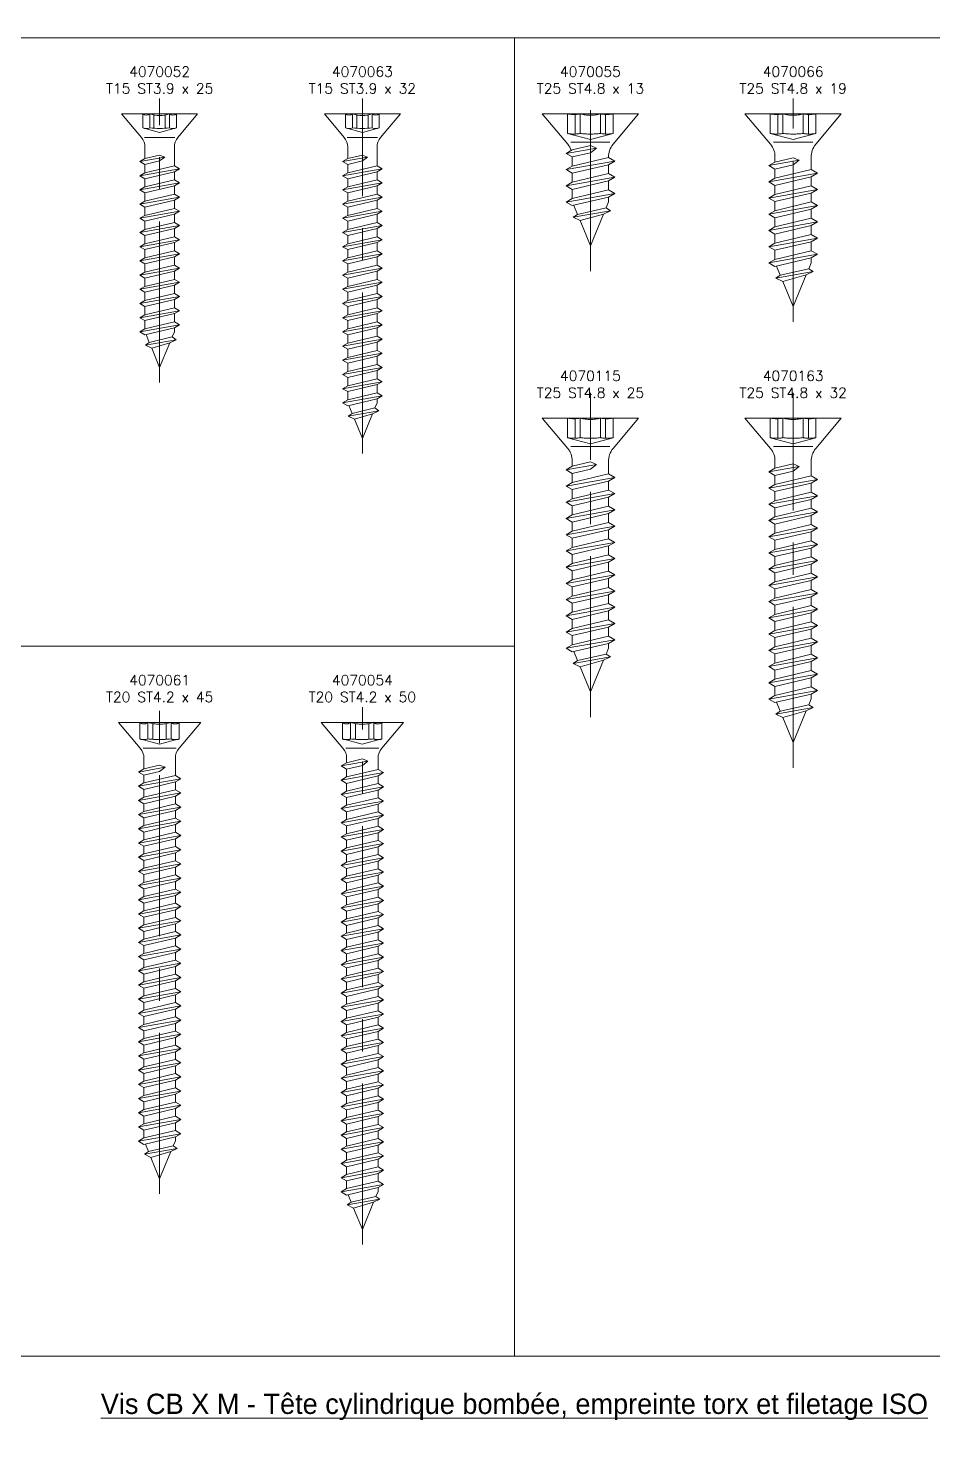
# Model space of a CAD drawing. Header units: millimetres. Extents: x 1459 to 16731, y 971 to 8404.
# Drawn here: x 5581.5 to 5670.8, y 2128.3 to 2267.4 of the extents above; entities that cross this region are included whole.
import ezdxf

# ---------------------------------------------------------------- set-up
doc = ezdxf.new("R2010")
doc.units = ezdxf.units.MM
doc.header["$LTSCALE"] = 0.5
doc.linetypes.add('CENTER', pattern=[50.8, 31.75, -6.35, 6.35, -6.35])
doc.linetypes.add('HIDDEN', pattern=[9.525, 6.35, -3.175])
doc.layers.get('0').update_dxf_attribs({"lineweight": 20})
doc.layers.add('Quincaillerie', color=150, linetype='Continuous', lineweight=20)
doc.styles.add('SBS_BLOCKNAME', font='simplex.shx', dxfattribs={"height": 1})
doc.styles.add('SBS_IPTXT', font='ERASLGHT.TTF', dxfattribs={"height": 4})

# ---------------------------------------------------------------- blocks, each defined once
blk = doc.blocks.new('4070052')
at = {"color": 1, "linetype": 'CENTER'}
blk.add_line((0, -26.5), (0, 1.5), dxfattribs=at)
for p, q in [((-0.97, -1.38), (-0.97, 0)), ((0.97, -1.38), (0.97, 0)), ((-0.56, -1.38), (-0.56, -0.11)), ((0.56, -1.38), (0.56, -0.11))]:
    blk.add_line(p, q)
blk.add_lwpolyline([(1.45, -3.29, -0.176327), (1.8, -2.32), (3.75, 0), (-3.75, 0), (-1.8, -2.32, -0.176327), (-1.45, -3.29)], format="xyb")
for points in [[(-1.65, 0), (-1.65, -1.38)], [(1.65, 0), (1.65, -1.38)], [(-1.65, -1.38), (0, -1.83)], [(1.65, -1.38), (0, -1.83)], [(-1.5, -2.34), (1.5, -2.34)], [(-1.45, -3.29), (-1.45, -4.41)], [(1.45, -3.29), (1.45, -5.12)], [(-1.95, -4.7), (0.5, -4.27)], [(-1.95, -6.1), (1.95, -5.41)], [(-1.45, -4.99), (-1.45, -5.81)], [(-1.95, -7.5), (1.95, -6.81)], [(-1.45, -6.39), (-1.45, -7.21)], [(1.45, -5.7), (1.45, -6.52)], [(-1.95, -8.9), (1.95, -8.21)], [(-1.45, -7.79), (-1.45, -8.61)], [(1.45, -7.1), (1.45, -7.92)], [(-1.95, -10.3), (1.95, -9.61)], [(-1.45, -9.19), (-1.45, -10.01)], [(1.45, -8.5), (1.45, -9.32)], [(-1.95, -11.7), (1.95, -11.01)], [(-1.45, -10.59), (-1.45, -11.41)], [(1.45, -9.9), (1.45, -10.72)], [(-1.95, -13.1), (1.95, -12.41)], [(-1.45, -11.99), (-1.45, -12.81)], [(1.45, -11.3), (1.45, -12.12)], [(-1.95, -14.5), (1.95, -13.81)], [(-1.45, -13.39), (-1.45, -14.21)], [(1.45, -12.7), (1.45, -13.52)], [(-1.95, -15.9), (1.95, -15.21)], [(-1.45, -14.79), (-1.45, -15.61)], [(1.45, -14.1), (1.45, -14.92)], [(-1.95, -17.3), (1.95, -16.61)], [(-1.45, -16.19), (-1.45, -17.01)], [(1.45, -15.5), (1.45, -16.32)], [(-1.95, -18.7), (1.95, -18.01)], [(-1.45, -17.59), (-1.45, -18.41)], [(1.45, -16.9), (1.45, -17.72)], [(-1.95, -20.1), (1.95, -19.41)], [(-1.45, -18.99), (-1.45, -19.81)], [(1.45, -18.3), (1.45, -19.12)], [(-1.95, -21.5), (1.95, -20.81)], [(-1.45, -20.39), (-1.45, -21.21)], [(1.45, -19.7), (1.45, -20.52)], [(-1.02, -22.54), (-1.34, -21.76)], [(1.24, -22), (1.45, -21.5)], [(1.45, -21.1), (1.45, -21.5)], [(-1.41, -22.8), (1.63, -22.27)], [(0, -25), (-0.78, -23.11)], [(0, -25), (1.01, -22.57)]]:
    blk.add_lwpolyline(points)
for points in [[(-1.95, -4.7), (-1.45, -4.99), (0, -4.64), (0.5, -4.27), (0, -4.07), (-1.45, -4.41)], [(-1.45, -6.39), (1.45, -5.7), (1.95, -5.41), (1.45, -5.12), (-1.45, -5.81), (-1.95, -6.1)], [(-1.45, -7.79), (1.45, -7.1), (1.95, -6.81), (1.45, -6.52), (-1.45, -7.21), (-1.95, -7.5)], [(-1.45, -9.19), (1.45, -8.5), (1.95, -8.21), (1.45, -7.92), (-1.45, -8.61), (-1.95, -8.9)], [(-1.45, -10.59), (1.45, -9.9), (1.95, -9.61), (1.45, -9.32), (-1.45, -10.01), (-1.95, -10.3)], [(-1.45, -11.99), (1.45, -11.3), (1.95, -11.01), (1.45, -10.72), (-1.45, -11.41), (-1.95, -11.7)], [(-1.45, -13.39), (1.45, -12.7), (1.95, -12.41), (1.45, -12.12), (-1.45, -12.81), (-1.95, -13.1)], [(-1.45, -14.79), (1.45, -14.1), (1.95, -13.81), (1.45, -13.52), (-1.45, -14.21), (-1.95, -14.5)], [(-1.45, -16.19), (1.45, -15.5), (1.95, -15.21), (1.45, -14.92), (-1.45, -15.61), (-1.95, -15.9)], [(-1.45, -17.59), (1.45, -16.9), (1.95, -16.61), (1.45, -16.32), (-1.45, -17.01), (-1.95, -17.3)], [(-1.45, -18.99), (1.45, -18.3), (1.95, -18.01), (1.45, -17.72), (-1.45, -18.41), (-1.95, -18.7)], [(-1.45, -20.39), (1.45, -19.7), (1.95, -19.41), (1.45, -19.12), (-1.45, -19.81), (-1.95, -20.1)], [(-1.45, -21.21), (-1.95, -21.5), (-1.45, -21.79), (1.45, -21.1), (1.95, -20.81), (1.45, -20.52)], [(1.24, -22), (1.63, -22.27), (1.01, -22.57), (-0.78, -23.11), (-1.41, -22.8), (-1.02, -22.54)]]:
    blk.add_lwpolyline(points, close=True)
for centre, radius, start, end in [((-1.31, 0.39), 0.519, 229.2336, 310.7664), ((0, 2.77), 2.94, 250.6988, 289.3012), ((1.31, 0.39), 0.519, 229.2336, 310.7664), ((-1.31, -0.23), 1.21, 253.6643, 286.3357), ((0, 8.7), 10.13, 264.4948, 275.5052), ((1.31, -0.23), 1.21, 253.6643, 286.3357)]:
    blk.add_arc(centre, radius, start, end)
blk = doc.blocks.new('4070063')
at = {"color": 1, "linetype": 'CENTER'}
blk.add_line((0, -33.5), (0, 1.5), dxfattribs=at)
for p, q in [((-0.97, -1.38), (-0.97, 0)), ((-0.56, -1.38), (-0.56, -0.11)), ((0.56, -1.38), (0.56, -0.11)), ((0.97, -1.38), (0.97, 0))]:
    blk.add_line(p, q)
blk.add_lwpolyline([(1.45, -3.29, -0.176327), (1.8, -2.32), (3.75, 0), (-3.75, 0), (-1.8, -2.32, -0.176327), (-1.45, -3.29)], format="xyb")
for points in [[(-1.65, 0), (-1.65, -1.38)], [(-1.65, -1.38), (0, -1.83)], [(1.65, -1.38), (0, -1.83)], [(1.65, 0), (1.65, -1.38)], [(-1.5, -2.34), (1.5, -2.34)], [(-1.45, -3.29), (-1.45, -4.41)], [(1.45, -3.29), (1.45, -5.12)], [(-1.95, -4.7), (0.5, -4.27)], [(-1.95, -6.1), (1.95, -5.41)], [(-1.45, -4.99), (-1.45, -5.81)], [(-1.95, -7.5), (1.95, -6.81)], [(-1.45, -6.39), (-1.45, -7.21)], [(1.45, -5.7), (1.45, -6.52)], [(-1.95, -8.9), (1.95, -8.21)], [(-1.45, -7.79), (-1.45, -8.61)], [(1.45, -7.1), (1.45, -7.92)], [(-1.95, -10.3), (1.95, -9.61)], [(-1.45, -9.19), (-1.45, -10.01)], [(1.45, -8.5), (1.45, -9.32)], [(-1.95, -11.7), (1.95, -11.01)], [(-1.45, -10.59), (-1.45, -11.41)], [(1.45, -9.9), (1.45, -10.72)], [(-1.95, -13.1), (1.95, -12.41)], [(-1.45, -11.99), (-1.45, -12.81)], [(1.45, -11.3), (1.45, -12.12)], [(-1.95, -14.5), (1.95, -13.81)], [(-1.45, -13.39), (-1.45, -14.21)], [(1.45, -12.7), (1.45, -13.52)], [(-1.95, -15.9), (1.95, -15.21)], [(-1.45, -14.79), (-1.45, -15.61)], [(1.45, -14.1), (1.45, -14.92)], [(-1.95, -17.3), (1.95, -16.61)], [(-1.45, -16.19), (-1.45, -17.01)], [(1.45, -15.5), (1.45, -16.32)], [(-1.95, -18.7), (1.95, -18.01)], [(-1.45, -17.59), (-1.45, -18.41)], [(1.45, -16.9), (1.45, -17.72)], [(-1.95, -20.1), (1.95, -19.41)], [(-1.45, -18.99), (-1.45, -19.81)], [(1.45, -18.3), (1.45, -19.12)], [(-1.95, -21.5), (1.95, -20.81)], [(-1.45, -20.39), (-1.45, -21.21)], [(1.45, -19.7), (1.45, -20.52)], [(-1.95, -22.9), (1.95, -22.21)], [(-1.45, -21.79), (-1.45, -22.61)], [(1.45, -21.1), (1.45, -21.92)], [(-1.95, -24.3), (1.95, -23.61)], [(-1.45, -23.19), (-1.45, -24.01)], [(1.45, -22.5), (1.45, -23.32)], [(-1.95, -25.7), (1.95, -25.01)], [(-1.45, -24.59), (-1.45, -25.41)], [(1.45, -23.9), (1.45, -24.72)], [(-1.95, -27.1), (1.95, -26.41)], [(-1.45, -25.99), (-1.45, -26.81)], [(1.45, -25.3), (1.45, -26.12)], [(-1.95, -28.5), (1.95, -27.81)], [(-1.45, -27.39), (-1.45, -28.21)], [(1.45, -26.7), (1.45, -27.52)], [(-1.02, -29.54), (-1.34, -28.76)], [(1.24, -29), (1.45, -28.5)], [(1.45, -28.1), (1.45, -28.5)], [(-1.41, -29.8), (1.63, -29.27)], [(0, -32), (-0.78, -30.11)], [(0, -32), (1.01, -29.57)]]:
    blk.add_lwpolyline(points)
for points in [[(-1.95, -4.7), (-1.45, -4.99), (0, -4.64), (0.5, -4.27), (0, -4.07), (-1.45, -4.41)], [(-1.45, -6.39), (1.45, -5.7), (1.95, -5.41), (1.45, -5.12), (-1.45, -5.81), (-1.95, -6.1)], [(-1.45, -7.79), (1.45, -7.1), (1.95, -6.81), (1.45, -6.52), (-1.45, -7.21), (-1.95, -7.5)], [(-1.45, -9.19), (1.45, -8.5), (1.95, -8.21), (1.45, -7.92), (-1.45, -8.61), (-1.95, -8.9)], [(-1.45, -10.59), (1.45, -9.9), (1.95, -9.61), (1.45, -9.32), (-1.45, -10.01), (-1.95, -10.3)], [(-1.45, -11.99), (1.45, -11.3), (1.95, -11.01), (1.45, -10.72), (-1.45, -11.41), (-1.95, -11.7)], [(-1.45, -13.39), (1.45, -12.7), (1.95, -12.41), (1.45, -12.12), (-1.45, -12.81), (-1.95, -13.1)], [(-1.45, -14.79), (1.45, -14.1), (1.95, -13.81), (1.45, -13.52), (-1.45, -14.21), (-1.95, -14.5)], [(-1.45, -16.19), (1.45, -15.5), (1.95, -15.21), (1.45, -14.92), (-1.45, -15.61), (-1.95, -15.9)], [(-1.45, -17.59), (1.45, -16.9), (1.95, -16.61), (1.45, -16.32), (-1.45, -17.01), (-1.95, -17.3)], [(-1.45, -18.99), (1.45, -18.3), (1.95, -18.01), (1.45, -17.72), (-1.45, -18.41), (-1.95, -18.7)], [(-1.45, -20.39), (1.45, -19.7), (1.95, -19.41), (1.45, -19.12), (-1.45, -19.81), (-1.95, -20.1)], [(-1.45, -21.79), (1.45, -21.1), (1.95, -20.81), (1.45, -20.52), (-1.45, -21.21), (-1.95, -21.5)], [(-1.45, -23.19), (1.45, -22.5), (1.95, -22.21), (1.45, -21.92), (-1.45, -22.61), (-1.95, -22.9)], [(-1.45, -24.59), (1.45, -23.9), (1.95, -23.61), (1.45, -23.32), (-1.45, -24.01), (-1.95, -24.3)], [(-1.45, -25.99), (1.45, -25.3), (1.95, -25.01), (1.45, -24.72), (-1.45, -25.41), (-1.95, -25.7)], [(-1.45, -27.39), (1.45, -26.7), (1.95, -26.41), (1.45, -26.12), (-1.45, -26.81), (-1.95, -27.1)], [(-1.45, -28.21), (-1.95, -28.5), (-1.45, -28.79), (1.45, -28.1), (1.95, -27.81), (1.45, -27.52)], [(1.24, -29), (1.63, -29.27), (1.01, -29.57), (-0.78, -30.11), (-1.41, -29.8), (-1.02, -29.54)]]:
    blk.add_lwpolyline(points, close=True)
for centre, radius, start, end in [((-1.31, 0.39), 0.519, 229.2336, 310.7664), ((-1.31, -0.23), 1.21, 253.6643, 286.3357), ((0, 2.77), 2.94, 250.6988, 289.3012), ((0, 8.7), 10.13, 264.4948, 275.5052), ((1.31, 0.39), 0.519, 229.2336, 310.7664), ((1.31, -0.23), 1.21, 253.6643, 286.3357)]:
    blk.add_arc(centre, radius, start, end)
blk = doc.blocks.new('4070061')
at = {"color": 1, "linetype": 'CENTER'}
blk.add_line((0, -46.5), (0, 1.5), dxfattribs=at)
at = {"linetype": 'HIDDEN'}
for p, q in [((-1.17, -1.64), (-1.17, 0)), ((1.13, -1.64), (1.13, 0)), ((-0.68, -1.64), (-0.68, -0.13)), ((0.64, -1.64), (0.64, -0.13))]:
    blk.add_line(p, q, dxfattribs=at)
blk.add_lwpolyline([(1.55, -3.56, -0.176327), (1.92, -2.53), (4.05, 0), (-4.05, 0), (-1.92, -2.53, -0.176327), (-1.55, -3.56)], format="xyb")
for points in [[(-1.97, 0), (-1.97, -1.64)], [(1.93, 0), (1.93, -1.64)], [(-1.97, -1.64), (-0.02, -2.16)], [(1.93, -1.64), (-0.02, -2.16)]]:
    blk.add_lwpolyline(points, dxfattribs=at)
for points in [[(1.62, -2.53), (-1.62, -2.53)], [(-1.55, -3.56), (-1.55, -4.58)], [(1.55, -3.56), (1.55, -5.24)], [(-2.1, -4.9), (0.55, -4.43)], [(-2.1, -6.3), (2.1, -5.56)], [(-1.55, -5.22), (-1.55, -5.98)], [(-1.55, -6.62), (-1.55, -7.38)], [(1.55, -5.88), (1.55, -6.64)], [(-2.1, -7.7), (2.1, -6.96)], [(-1.55, -8.02), (-1.55, -8.78)], [(1.55, -7.28), (1.55, -8.04)], [(-2.1, -9.1), (2.1, -8.36)], [(-1.55, -9.42), (-1.55, -10.18)], [(1.55, -8.68), (1.55, -9.44)], [(-2.1, -10.5), (2.1, -9.76)], [(-1.55, -10.82), (-1.55, -11.58)], [(1.55, -10.08), (1.55, -10.84)], [(-2.1, -11.9), (2.1, -11.16)], [(-1.55, -12.22), (-1.55, -12.98)], [(1.55, -11.48), (1.55, -12.24)], [(-2.1, -13.3), (2.1, -12.56)], [(-1.55, -13.62), (-1.55, -14.38)], [(1.55, -12.88), (1.55, -13.64)], [(-2.1, -14.7), (2.1, -13.96)], [(-1.55, -15.02), (-1.55, -15.78)], [(1.55, -14.28), (1.55, -15.04)], [(-2.1, -16.1), (2.1, -15.36)], [(-1.55, -16.42), (-1.55, -17.18)], [(1.55, -15.68), (1.55, -16.44)], [(-2.1, -17.5), (2.1, -16.76)], [(-1.55, -17.82), (-1.55, -18.58)], [(1.55, -17.08), (1.55, -17.84)], [(-2.1, -18.9), (2.1, -18.16)], [(-1.55, -19.22), (-1.55, -19.98)], [(1.55, -18.48), (1.55, -19.24)], [(-2.1, -20.3), (2.1, -19.56)], [(-1.55, -20.62), (-1.55, -21.38)], [(1.55, -19.88), (1.55, -20.64)], [(-2.1, -21.7), (2.1, -20.96)], [(-1.55, -22.02), (-1.55, -22.78)], [(1.55, -21.28), (1.55, -22.04)], [(-2.1, -23.1), (2.1, -22.36)], [(-1.55, -23.42), (-1.55, -24.18)], [(1.55, -22.68), (1.55, -23.44)], [(-2.1, -24.5), (2.1, -23.76)], [(-1.55, -24.82), (-1.55, -25.58)], [(1.55, -24.08), (1.55, -24.84)], [(-2.1, -25.9), (2.1, -25.16)], [(-1.55, -26.22), (-1.55, -26.98)], [(1.55, -25.48), (1.55, -26.24)], [(-2.1, -27.3), (2.1, -26.56)], [(-1.55, -27.62), (-1.55, -28.38)], [(1.55, -26.88), (1.55, -27.64)], [(-2.1, -28.7), (2.1, -27.96)], [(-1.55, -29.02), (-1.55, -29.78)], [(1.55, -28.28), (1.55, -29.04)], [(-2.1, -30.1), (2.1, -29.36)], [(-1.55, -30.42), (-1.55, -31.18)], [(1.55, -29.68), (1.55, -30.44)], [(-2.1, -31.5), (2.1, -30.76)], [(-1.55, -31.82), (-1.55, -32.58)], [(1.55, -31.08), (1.55, -31.84)], [(-2.1, -32.9), (2.1, -32.16)], [(-1.55, -33.22), (-1.55, -33.98)], [(1.55, -32.48), (1.55, -33.24)], [(-2.1, -34.3), (2.1, -33.56)], [(-1.55, -34.62), (-1.55, -35.38)], [(1.55, -33.88), (1.55, -34.64)], [(-2.1, -35.7), (2.1, -34.96)], [(-1.55, -36.02), (-1.55, -36.78)], [(1.55, -35.28), (1.55, -36.04)], [(-2.1, -37.1), (2.1, -36.36)], [(-1.55, -37.42), (-1.55, -38.18)], [(1.55, -36.68), (1.55, -37.44)], [(-2.1, -38.5), (2.1, -37.76)], [(-1.55, -38.82), (-1.55, -39.58)], [(1.55, -38.08), (1.55, -38.84)], [(-2.1, -39.9), (2.1, -39.16)], [(-1.55, -40.22), (-1.55, -40.98)], [(1.55, -39.48), (1.55, -40.24)], [(-2.1, -41.3), (2.1, -40.56)], [(-1.11, -42.33), (-1.41, -41.59)], [(1.34, -41.76), (1.55, -41.26)], [(1.55, -40.88), (1.55, -41.26)], [(-1.5, -42.59), (1.73, -42.02)], [(1.11, -42.33), (0, -45), (-0.87, -42.9)]]:
    blk.add_lwpolyline(points)
for points in [[(-1.55, -4.58), (-2.1, -4.9), (-1.55, -5.22), (0, -4.85), (0.55, -4.43), (0, -4.21)], [(-1.55, -5.98), (-2.1, -6.3), (-1.55, -6.62), (1.55, -5.88), (2.1, -5.56), (1.55, -5.24)], [(-1.55, -7.38), (-2.1, -7.7), (-1.55, -8.02), (1.55, -7.28), (2.1, -6.96), (1.55, -6.64)], [(-1.55, -8.78), (-2.1, -9.1), (-1.55, -9.42), (1.55, -8.68), (2.1, -8.36), (1.55, -8.04)], [(-1.55, -10.18), (-2.1, -10.5), (-1.55, -10.82), (1.55, -10.08), (2.1, -9.76), (1.55, -9.44)], [(-1.55, -11.58), (-2.1, -11.9), (-1.55, -12.22), (1.55, -11.48), (2.1, -11.16), (1.55, -10.84)], [(-1.55, -12.98), (-2.1, -13.3), (-1.55, -13.62), (1.55, -12.88), (2.1, -12.56), (1.55, -12.24)], [(-1.55, -14.38), (-2.1, -14.7), (-1.55, -15.02), (1.55, -14.28), (2.1, -13.96), (1.55, -13.64)], [(-1.55, -15.78), (-2.1, -16.1), (-1.55, -16.42), (1.55, -15.68), (2.1, -15.36), (1.55, -15.04)], [(-1.55, -17.18), (-2.1, -17.5), (-1.55, -17.82), (1.55, -17.08), (2.1, -16.76), (1.55, -16.44)], [(-1.55, -18.58), (-2.1, -18.9), (-1.55, -19.22), (1.55, -18.48), (2.1, -18.16), (1.55, -17.84)], [(-1.55, -19.98), (-2.1, -20.3), (-1.55, -20.62), (1.55, -19.88), (2.1, -19.56), (1.55, -19.24)], [(-1.55, -21.38), (-2.1, -21.7), (-1.55, -22.02), (1.55, -21.28), (2.1, -20.96), (1.55, -20.64)], [(-1.55, -22.78), (-2.1, -23.1), (-1.55, -23.42), (1.55, -22.68), (2.1, -22.36), (1.55, -22.04)], [(-1.55, -24.18), (-2.1, -24.5), (-1.55, -24.82), (1.55, -24.08), (2.1, -23.76), (1.55, -23.44)], [(-1.55, -25.58), (-2.1, -25.9), (-1.55, -26.22), (1.55, -25.48), (2.1, -25.16), (1.55, -24.84)], [(-1.55, -26.98), (-2.1, -27.3), (-1.55, -27.62), (1.55, -26.88), (2.1, -26.56), (1.55, -26.24)], [(-1.55, -28.38), (-2.1, -28.7), (-1.55, -29.02), (1.55, -28.28), (2.1, -27.96), (1.55, -27.64)], [(-1.55, -29.78), (-2.1, -30.1), (-1.55, -30.42), (1.55, -29.68), (2.1, -29.36), (1.55, -29.04)], [(-1.55, -31.18), (-2.1, -31.5), (-1.55, -31.82), (1.55, -31.08), (2.1, -30.76), (1.55, -30.44)], [(-1.55, -32.58), (-2.1, -32.9), (-1.55, -33.22), (1.55, -32.48), (2.1, -32.16), (1.55, -31.84)], [(-1.55, -33.98), (-2.1, -34.3), (-1.55, -34.62), (1.55, -33.88), (2.1, -33.56), (1.55, -33.24)], [(-1.55, -35.38), (-2.1, -35.7), (-1.55, -36.02), (1.55, -35.28), (2.1, -34.96), (1.55, -34.64)], [(-1.55, -36.78), (-2.1, -37.1), (-1.55, -37.42), (1.55, -36.68), (2.1, -36.36), (1.55, -36.04)], [(-1.55, -38.18), (-2.1, -38.5), (-1.55, -38.82), (1.55, -38.08), (2.1, -37.76), (1.55, -37.44)], [(-1.55, -39.58), (-2.1, -39.9), (-1.55, -40.22), (1.55, -39.48), (2.1, -39.16), (1.55, -38.84)], [(-1.55, -40.98), (-2.1, -41.3), (-1.55, -41.62), (1.55, -40.88), (2.1, -40.56), (1.55, -40.24)], [(1.34, -41.76), (1.73, -42.02), (1.11, -42.33), (-0.87, -42.9), (-1.5, -42.59), (-1.11, -42.33)]]:
    blk.add_lwpolyline(points, close=True)
for centre, radius, start, end in [((-1.57, 0.41), 0.571, 225.3933, 314.6067), ((-0.02, 3.28), 3.47, 250.6988, 289.3012), ((1.53, 0.43), 0.591, 227.294, 312.706), ((-1.57, -0.27), 1.43, 253.6643, 286.3357), ((-0.02, 10.28), 11.97, 264.4948, 275.5052), ((1.53, -0.27), 1.43, 253.6643, 286.3357)]:
    blk.add_arc(centre, radius, start, end, dxfattribs=at)
blk = doc.blocks.new('4070054')
at = {"color": 1, "linetype": 'CENTER'}
blk.add_line((0, -51.5), (0, 1.5), dxfattribs=at)
at = {"linetype": 'HIDDEN'}
for p, q in [((-1.17, -1.64), (-1.17, 0)), ((1.13, -1.64), (1.13, 0)), ((-0.68, -1.64), (-0.68, -0.13)), ((0.64, -1.64), (0.64, -0.13))]:
    blk.add_line(p, q, dxfattribs=at)
blk.add_lwpolyline([(1.55, -3.56, -0.176327), (1.92, -2.53), (4.05, 0), (-4.05, 0), (-1.92, -2.53, -0.176327), (-1.55, -3.56)], format="xyb")
for points in [[(-1.97, 0), (-1.97, -1.64)], [(1.93, 0), (1.93, -1.64)], [(-1.97, -1.64), (-0.02, -2.16)], [(1.93, -1.64), (-0.02, -2.16)]]:
    blk.add_lwpolyline(points, dxfattribs=at)
for points in [[(1.62, -2.53), (-1.62, -2.53)], [(-2.1, -4.3), (0.55, -3.83)], [(-1.55, -3.56), (-1.55, -3.98)], [(1.55, -3.56), (1.55, -4.64)], [(-2.1, -5.7), (2.1, -4.96)], [(-1.55, -4.62), (-1.55, -5.38)], [(1.55, -5.28), (1.55, -6.04)], [(-2.1, -7.1), (2.1, -6.36)], [(-1.55, -6.02), (-1.55, -6.78)], [(1.55, -6.68), (1.55, -7.44)], [(-2.1, -8.5), (2.1, -7.76)], [(-1.55, -7.42), (-1.55, -8.18)], [(1.55, -8.08), (1.55, -8.84)], [(-2.1, -9.9), (2.1, -9.16)], [(-1.55, -8.82), (-1.55, -9.58)], [(1.55, -9.48), (1.55, -10.24)], [(-2.1, -11.3), (2.1, -10.56)], [(-1.55, -10.22), (-1.55, -10.98)], [(1.55, -10.88), (1.55, -11.64)], [(-2.1, -12.7), (2.1, -11.96)], [(-1.55, -11.62), (-1.55, -12.38)], [(1.55, -12.28), (1.55, -13.04)], [(-2.1, -14.1), (2.1, -13.36)], [(-1.55, -13.02), (-1.55, -13.78)], [(1.55, -13.68), (1.55, -14.44)], [(-2.1, -15.5), (2.1, -14.76)], [(-1.55, -14.42), (-1.55, -15.18)], [(1.55, -15.08), (1.55, -15.84)], [(-2.1, -16.9), (2.1, -16.16)], [(-1.55, -15.82), (-1.55, -16.58)], [(1.55, -16.48), (1.55, -17.24)], [(-2.1, -18.3), (2.1, -17.56)], [(-1.55, -17.22), (-1.55, -17.98)], [(1.55, -17.88), (1.55, -18.64)], [(-2.1, -19.7), (2.1, -18.96)], [(-1.55, -18.62), (-1.55, -19.38)], [(1.55, -19.28), (1.55, -20.04)], [(-2.1, -21.1), (2.1, -20.36)], [(-1.55, -20.02), (-1.55, -20.78)], [(1.55, -20.68), (1.55, -21.44)], [(-2.1, -22.5), (2.1, -21.76)], [(-1.55, -21.42), (-1.55, -22.18)], [(1.55, -22.08), (1.55, -22.84)], [(-2.1, -23.9), (2.1, -23.16)], [(-1.55, -22.82), (-1.55, -23.58)], [(1.55, -23.48), (1.55, -24.24)], [(-2.1, -25.3), (2.1, -24.56)], [(-1.55, -24.22), (-1.55, -24.98)], [(1.55, -24.88), (1.55, -25.64)], [(-2.1, -26.7), (2.1, -25.96)], [(-1.55, -25.62), (-1.55, -26.38)], [(1.55, -26.28), (1.55, -27.04)], [(-2.1, -28.1), (2.1, -27.36)], [(-1.55, -27.02), (-1.55, -27.78)], [(1.55, -27.68), (1.55, -28.44)], [(-2.1, -29.5), (2.1, -28.76)], [(-1.55, -28.42), (-1.55, -29.18)], [(1.55, -29.08), (1.55, -29.84)], [(-2.1, -30.9), (2.1, -30.16)], [(-1.55, -29.82), (-1.55, -30.58)], [(1.55, -30.48), (1.55, -31.24)], [(-2.1, -32.3), (2.1, -31.56)], [(-1.55, -31.22), (-1.55, -31.98)], [(1.55, -31.88), (1.55, -32.64)], [(-2.1, -33.7), (2.1, -32.96)], [(-1.55, -32.62), (-1.55, -33.38)], [(1.55, -33.28), (1.55, -34.04)], [(-2.1, -35.1), (2.1, -34.36)], [(-1.55, -34.02), (-1.55, -34.78)], [(1.55, -34.68), (1.55, -35.44)], [(-2.1, -36.5), (2.1, -35.76)], [(-1.55, -35.42), (-1.55, -36.18)], [(1.55, -36.08), (1.55, -36.84)], [(-2.1, -37.9), (2.1, -37.16)], [(-1.55, -36.82), (-1.55, -37.58)], [(1.55, -37.48), (1.55, -38.24)], [(-2.1, -39.3), (2.1, -38.56)], [(-1.55, -38.22), (-1.55, -38.98)], [(1.55, -38.88), (1.55, -39.64)], [(-2.1, -40.7), (2.1, -39.96)], [(-1.55, -39.62), (-1.55, -40.38)], [(1.55, -40.28), (1.55, -41.04)], [(-2.1, -42.1), (2.1, -41.36)], [(-1.55, -41.02), (-1.55, -41.78)], [(1.55, -41.68), (1.55, -42.44)], [(-2.1, -43.5), (2.1, -42.76)], [(-1.55, -42.42), (-1.55, -43.18)], [(1.55, -43.08), (1.55, -43.84)], [(-2.1, -44.9), (2.1, -44.16)], [(-1.55, -43.82), (-1.55, -44.58)], [(1.55, -44.48), (1.55, -45.24)], [(-2.1, -46.3), (2.1, -45.56)], [(-1.55, -45.22), (-1.55, -45.98)], [(1.55, -45.88), (1.55, -46.26)], [(-1.5, -47.59), (1.73, -47.02)], [(-1.11, -47.33), (-1.41, -46.59)], [(1.34, -46.76), (1.55, -46.26)], [(1.11, -47.33), (0, -50), (-0.87, -47.9)]]:
    blk.add_lwpolyline(points)
for points in [[(-1.55, -3.98), (-2.1, -4.3), (-1.55, -4.62), (0, -4.25), (0.55, -3.83), (0, -3.61)], [(-1.55, -5.38), (-2.1, -5.7), (-1.55, -6.02), (1.55, -5.28), (2.1, -4.96), (1.55, -4.64)], [(-1.55, -6.78), (-2.1, -7.1), (-1.55, -7.42), (1.55, -6.68), (2.1, -6.36), (1.55, -6.04)], [(-1.55, -8.18), (-2.1, -8.5), (-1.55, -8.82), (1.55, -8.08), (2.1, -7.76), (1.55, -7.44)], [(-1.55, -9.58), (-2.1, -9.9), (-1.55, -10.22), (1.55, -9.48), (2.1, -9.16), (1.55, -8.84)], [(-1.55, -10.98), (-2.1, -11.3), (-1.55, -11.62), (1.55, -10.88), (2.1, -10.56), (1.55, -10.24)], [(-1.55, -12.38), (-2.1, -12.7), (-1.55, -13.02), (1.55, -12.28), (2.1, -11.96), (1.55, -11.64)], [(-1.55, -13.78), (-2.1, -14.1), (-1.55, -14.42), (1.55, -13.68), (2.1, -13.36), (1.55, -13.04)], [(-1.55, -15.18), (-2.1, -15.5), (-1.55, -15.82), (1.55, -15.08), (2.1, -14.76), (1.55, -14.44)], [(-1.55, -16.58), (-2.1, -16.9), (-1.55, -17.22), (1.55, -16.48), (2.1, -16.16), (1.55, -15.84)], [(-1.55, -17.98), (-2.1, -18.3), (-1.55, -18.62), (1.55, -17.88), (2.1, -17.56), (1.55, -17.24)], [(-1.55, -19.38), (-2.1, -19.7), (-1.55, -20.02), (1.55, -19.28), (2.1, -18.96), (1.55, -18.64)], [(-1.55, -20.78), (-2.1, -21.1), (-1.55, -21.42), (1.55, -20.68), (2.1, -20.36), (1.55, -20.04)], [(-1.55, -22.18), (-2.1, -22.5), (-1.55, -22.82), (1.55, -22.08), (2.1, -21.76), (1.55, -21.44)], [(-1.55, -23.58), (-2.1, -23.9), (-1.55, -24.22), (1.55, -23.48), (2.1, -23.16), (1.55, -22.84)], [(-1.55, -24.98), (-2.1, -25.3), (-1.55, -25.62), (1.55, -24.88), (2.1, -24.56), (1.55, -24.24)], [(-1.55, -26.38), (-2.1, -26.7), (-1.55, -27.02), (1.55, -26.28), (2.1, -25.96), (1.55, -25.64)], [(-1.55, -27.78), (-2.1, -28.1), (-1.55, -28.42), (1.55, -27.68), (2.1, -27.36), (1.55, -27.04)], [(-1.55, -29.18), (-2.1, -29.5), (-1.55, -29.82), (1.55, -29.08), (2.1, -28.76), (1.55, -28.44)], [(-1.55, -30.58), (-2.1, -30.9), (-1.55, -31.22), (1.55, -30.48), (2.1, -30.16), (1.55, -29.84)], [(-1.55, -31.98), (-2.1, -32.3), (-1.55, -32.62), (1.55, -31.88), (2.1, -31.56), (1.55, -31.24)], [(-1.55, -33.38), (-2.1, -33.7), (-1.55, -34.02), (1.55, -33.28), (2.1, -32.96), (1.55, -32.64)], [(-1.55, -34.78), (-2.1, -35.1), (-1.55, -35.42), (1.55, -34.68), (2.1, -34.36), (1.55, -34.04)], [(-1.55, -36.18), (-2.1, -36.5), (-1.55, -36.82), (1.55, -36.08), (2.1, -35.76), (1.55, -35.44)], [(-1.55, -37.58), (-2.1, -37.9), (-1.55, -38.22), (1.55, -37.48), (2.1, -37.16), (1.55, -36.84)], [(-1.55, -38.98), (-2.1, -39.3), (-1.55, -39.62), (1.55, -38.88), (2.1, -38.56), (1.55, -38.24)], [(-1.55, -40.38), (-2.1, -40.7), (-1.55, -41.02), (1.55, -40.28), (2.1, -39.96), (1.55, -39.64)], [(-1.55, -41.78), (-2.1, -42.1), (-1.55, -42.42), (1.55, -41.68), (2.1, -41.36), (1.55, -41.04)], [(-1.55, -43.18), (-2.1, -43.5), (-1.55, -43.82), (1.55, -43.08), (2.1, -42.76), (1.55, -42.44)], [(-1.55, -44.58), (-2.1, -44.9), (-1.55, -45.22), (1.55, -44.48), (2.1, -44.16), (1.55, -43.84)], [(-1.55, -45.98), (-2.1, -46.3), (-1.55, -46.62), (1.55, -45.88), (2.1, -45.56), (1.55, -45.24)], [(1.34, -46.76), (1.73, -47.02), (1.11, -47.33), (-0.87, -47.9), (-1.5, -47.59), (-1.11, -47.33)]]:
    blk.add_lwpolyline(points, close=True)
for centre, radius, start, end in [((-1.57, 0.41), 0.571, 225.3933, 314.6067), ((-0.02, 3.28), 3.47, 250.6988, 289.3012), ((1.53, 0.43), 0.591, 227.294, 312.706), ((-1.57, -0.27), 1.43, 253.6643, 286.3357), ((-0.02, 10.28), 11.97, 264.4948, 275.5052), ((1.53, -0.27), 1.43, 253.6643, 286.3357)]:
    blk.add_arc(centre, radius, start, end, dxfattribs=at)
blk = doc.blocks.new('4070055')
at = {"color": 1, "linetype": 'CENTER'}
blk.add_lwpolyline([(0, -15.5), (0, 2.5)], dxfattribs=at)
blk.add_lwpolyline([(-1.89, -3.61, 0.09271), (-2.23, -3), (-4.75, 0), (4.75, 0), (2.23, -3, 0.186611), (1.79, -4.29)], format="xyb")
at = {"linetype": 'HIDDEN'}
for points in [[(-2.25, 0), (-2.25, -1.93)], [(-1, 0), (-1, -1.93)], [(1, 0), (1, -1.93)], [(2.25, 0), (2.25, -1.93)], [(-1.5, -0.06), (-1.5, -1.99)], [(1.5, -0.06), (1.5, -1.99)], [(-2.25, -1.93), (0, -2.53)], [(2.25, -1.93), (0, -2.53)]]:
    blk.add_lwpolyline(points, dxfattribs=at)
for points in [[(0, -3.12), (-1.79, -3.55), (-2.4, -3.9), (-1.79, -4.25), (0, -3.83), (0.61, -3.37), (0, -3.12)], [(-2.4, -3.9), (0.61, -3.37)], [(1.93, -2.8), (-1.93, -2.8)], [(-2.4, -5.5), (2.41, -4.65)], [(-1.79, -4.25), (-1.79, -5.15)], [(1.79, -5.01), (1.79, -5.89)], [(-2.4, -7.1), (2.41, -6.25)], [(-1.79, -5.85), (-1.79, -6.75)], [(1.79, -6.61), (1.79, -7.49)], [(-2.4, -8.7), (2.41, -7.85)], [(-1.79, -7.45), (-1.79, -8.35)], [(1.79, -8.21), (1.79, -8.68)], [(-1.7, -10.2), (1.97, -9.55)], [(-1.28, -9.91), (-1.65, -9.02)], [(1.79, -8.68), (1.55, -9.27)], [(1.29, -9.88), (0, -13), (-1.02, -10.53)]]:
    blk.add_lwpolyline(points)
for points in [[(1.79, -5.01), (2.41, -4.65), (1.79, -4.29), (-1.79, -5.15), (-2.4, -5.5), (-1.79, -5.85)], [(1.79, -6.61), (2.41, -6.25), (1.79, -5.89), (-1.79, -6.75), (-2.4, -7.1), (-1.79, -7.45)], [(1.79, -8.21), (2.41, -7.85), (1.79, -7.49), (-1.79, -8.35), (-2.4, -8.7), (-1.79, -9.05)], [(1.55, -9.27), (1.97, -9.55), (1.29, -9.88), (-1.02, -10.53), (-1.7, -10.2), (-1.28, -9.91)]]:
    blk.add_lwpolyline(points, close=True)
for centre, radius, start, end in [((-1.62, 3.32), 3.38, 259.3357, 280.6643), ((0, 3.36), 3.5, 253.4149, 286.5851), ((1.62, 3.32), 3.38, 259.3357, 280.6643), ((-1.62, 1.39), 3.38, 259.3357, 280.6643), ((0, 6.17), 8.16, 262.9585, 277.0415), ((1.62, 1.39), 3.38, 259.3357, 280.6643)]:
    blk.add_arc(centre, radius, start, end, dxfattribs=at)
blk = doc.blocks.new('4070066')
at = {"color": 1, "linetype": 'CENTER'}
blk.add_line((0, -20.5), (0, 1.5), dxfattribs=at)
blk.add_lwpolyline([(1.79, -5.49), (1.79, -4.29, -0.186611), (2.23, -3), (4.75, 0), (-4.75, 0), (-2.23, -3, -0.176327), (-1.79, -4.22), (-1.79, -4.75)], format="xyb")
at = {"linetype": 'HIDDEN'}
for points in [[(-2.25, 0), (-2.25, -1.93)], [(-1, 0), (-1, -1.93)], [(1, 0), (1, -1.93)], [(2.25, 0), (2.25, -1.93)], [(-1.5, -0.06), (-1.5, -1.99)], [(1.5, -0.06), (1.5, -1.99)], [(-2.25, -1.93), (0, -2.53)], [(2.25, -1.93), (0, -2.53)]]:
    blk.add_lwpolyline(points, dxfattribs=at)
for points in [[(1.93, -2.8), (-1.93, -2.8)], [(0, -4.32), (-1.79, -4.75), (-2.4, -5.1), (-1.79, -5.45), (0, -5.03), (0.61, -4.57), (0, -4.32)], [(-2.4, -5.1), (0.61, -4.57)], [(-1.79, -5.45), (-1.79, -6.35)], [(-2.4, -6.7), (2.41, -5.85)], [(1.79, -6.21), (1.79, -7.09)], [(-2.4, -8.3), (2.41, -7.45)], [(-1.79, -7.05), (-1.79, -7.95)], [(1.79, -7.81), (1.79, -8.69)], [(-2.4, -9.9), (2.41, -9.05)], [(-1.79, -8.65), (-1.79, -9.55)], [(1.79, -9.41), (1.79, -10.29)], [(-2.4, -11.5), (2.41, -10.65)], [(-1.79, -10.25), (-1.79, -11.15)], [(1.79, -11.01), (1.79, -11.89)], [(-2.4, -13.1), (2.41, -12.25)], [(-1.79, -11.85), (-1.79, -12.75)], [(-2.4, -14.7), (2.41, -13.85)], [(-1.79, -13.45), (-1.79, -14.35)], [(1.79, -12.61), (1.79, -13.49)], [(-1.28, -15.91), (-1.65, -15.02)], [(1.79, -14.68), (1.55, -15.27)], [(1.79, -14.21), (1.79, -14.68)], [(-1.7, -16.2), (1.97, -15.55)], [(1.29, -15.88), (0, -19), (-1.02, -16.53)]]:
    blk.add_lwpolyline(points)
for points in [[(1.79, -6.21), (2.41, -5.85), (1.79, -5.49), (-1.79, -6.35), (-2.4, -6.7), (-1.79, -7.05)], [(1.79, -7.81), (2.41, -7.45), (1.79, -7.09), (-1.79, -7.95), (-2.4, -8.3), (-1.79, -8.65)], [(1.79, -9.41), (2.41, -9.05), (1.79, -8.69), (-1.79, -9.55), (-2.4, -9.9), (-1.79, -10.25)], [(1.79, -11.01), (2.41, -10.65), (1.79, -10.29), (-1.79, -11.15), (-2.4, -11.5), (-1.79, -11.85)], [(1.79, -12.61), (2.41, -12.25), (1.79, -11.89), (-1.79, -12.75), (-2.4, -13.1), (-1.79, -13.45)], [(1.79, -14.21), (2.41, -13.85), (1.79, -13.49), (-1.79, -14.35), (-2.4, -14.7), (-1.79, -15.05)], [(1.55, -15.27), (1.97, -15.55), (1.29, -15.88), (-1.02, -16.53), (-1.7, -16.2), (-1.28, -15.91)]]:
    blk.add_lwpolyline(points, close=True)
for centre, radius, start, end in [((-1.62, 3.32), 3.38, 259.3357, 280.6643), ((0, 3.36), 3.5, 253.4149, 286.5851), ((1.62, 3.32), 3.38, 259.3357, 280.6643), ((-1.62, 1.39), 3.38, 259.3357, 280.6643), ((0, 6.17), 8.16, 262.9585, 277.0415), ((1.62, 1.39), 3.38, 259.3357, 280.6643)]:
    blk.add_arc(centre, radius, start, end, dxfattribs=at)
blk = doc.blocks.new('4070163')
at = {"color": 1, "linetype": 'CENTER'}
blk.add_lwpolyline([(0, -34.5), (0, 2.5)], dxfattribs=at)
blk.add_lwpolyline([(1.79, -4.29, -0.186611), (2.23, -3), (4.75, 0), (-4.75, 0), (-2.23, -3, -0.176327), (-1.79, -4.22)], format="xyb")
at = {"linetype": 'HIDDEN'}
for points in [[(-2.25, 0), (-2.25, -1.93)], [(-1, 0), (-1, -1.93)], [(1, 0), (1, -1.93)], [(2.25, 0), (2.25, -1.93)], [(-1.5, -0.06), (-1.5, -1.99)], [(1.5, -0.06), (1.5, -1.99)], [(-2.25, -1.93), (0, -2.53)], [(2.25, -1.93), (0, -2.53)]]:
    blk.add_lwpolyline(points, dxfattribs=at)
for points in [[(1.93, -2.8), (-1.93, -2.8)], [(0, -4.52), (-1.79, -4.95), (-2.4, -5.3), (-1.79, -5.65), (0, -5.23), (0.61, -4.77), (0, -4.52)], [(-2.4, -5.3), (0.61, -4.77)], [(-1.79, -4.22), (-1.79, -4.95)], [(1.79, -4.29), (1.79, -5.69)], [(-2.4, -6.9), (2.41, -6.05)], [(-1.79, -5.65), (-1.79, -6.55)], [(1.79, -6.41), (1.79, -7.29)], [(-2.4, -8.5), (2.41, -7.65)], [(-1.79, -7.25), (-1.79, -8.15)], [(1.79, -8.01), (1.79, -8.89)], [(-2.4, -10.1), (2.41, -9.25)], [(-1.79, -8.85), (-1.79, -9.75)], [(1.79, -9.61), (1.79, -10.49)], [(-2.4, -11.7), (2.41, -10.85)], [(-1.79, -10.45), (-1.79, -11.35)], [(-2.4, -13.3), (2.41, -12.45)], [(-1.79, -12.05), (-1.79, -12.95)], [(1.79, -11.21), (1.79, -12.09)], [(-1.79, -13.65), (-1.79, -14.55)], [(1.79, -12.81), (1.79, -13.69)], [(-2.4, -14.9), (2.41, -14.05)], [(-1.79, -15.25), (-1.79, -16.15)], [(1.79, -14.41), (1.79, -15.29)], [(-2.4, -16.5), (2.41, -15.65)], [(1.79, -16.01), (1.79, -16.89)], [(-2.4, -18.1), (2.41, -17.25)], [(-1.79, -16.85), (-1.79, -17.75)], [(1.79, -17.61), (1.79, -18.49)], [(-2.4, -19.7), (2.41, -18.85)], [(-1.79, -18.45), (-1.79, -19.35)], [(1.79, -19.21), (1.79, -20.09)], [(-2.4, -21.3), (2.41, -20.45)], [(-1.79, -20.05), (-1.79, -20.95)], [(1.79, -20.81), (1.79, -21.69)], [(-2.4, -22.9), (2.41, -22.05)], [(-1.79, -21.65), (-1.79, -22.55)], [(-1.79, -23.25), (-1.79, -24.15)], [(1.79, -22.41), (1.79, -23.29)], [(-2.4, -24.5), (2.41, -23.65)], [(-1.79, -24.85), (-1.79, -25.75)], [(1.79, -24.01), (1.79, -24.89)], [(-2.4, -26.1), (2.41, -25.25)], [(1.79, -25.61), (1.79, -26.49)], [(-2.4, -27.7), (2.41, -26.85)], [(-1.79, -26.45), (-1.79, -27.35)], [(1.79, -27.68), (1.55, -28.27)], [(1.79, -27.21), (1.79, -27.68)], [(-1.7, -29.2), (1.97, -28.55)], [(-1.28, -28.91), (-1.65, -28.02)], [(1.29, -28.88), (0, -32), (-1.02, -29.53)]]:
    blk.add_lwpolyline(points)
for points in [[(1.79, -6.41), (2.41, -6.05), (1.79, -5.69), (-1.79, -6.55), (-2.4, -6.9), (-1.79, -7.25)], [(1.79, -8.01), (2.41, -7.65), (1.79, -7.29), (-1.79, -8.15), (-2.4, -8.5), (-1.79, -8.85)], [(1.79, -9.61), (2.41, -9.25), (1.79, -8.89), (-1.79, -9.75), (-2.4, -10.1), (-1.79, -10.45)], [(1.79, -11.21), (2.41, -10.85), (1.79, -10.49), (-1.79, -11.35), (-2.4, -11.7), (-1.79, -12.05)], [(1.79, -12.81), (2.41, -12.45), (1.79, -12.09), (-1.79, -12.95), (-2.4, -13.3), (-1.79, -13.65)], [(1.79, -14.41), (2.41, -14.05), (1.79, -13.69), (-1.79, -14.55), (-2.4, -14.9), (-1.79, -15.25)], [(1.79, -16.01), (2.41, -15.65), (1.79, -15.29), (-1.79, -16.15), (-2.4, -16.5), (-1.79, -16.85)], [(1.79, -17.61), (2.41, -17.25), (1.79, -16.89), (-1.79, -17.75), (-2.4, -18.1), (-1.79, -18.45)], [(1.79, -19.21), (2.41, -18.85), (1.79, -18.49), (-1.79, -19.35), (-2.4, -19.7), (-1.79, -20.05)], [(1.79, -20.81), (2.41, -20.45), (1.79, -20.09), (-1.79, -20.95), (-2.4, -21.3), (-1.79, -21.65)], [(1.79, -22.41), (2.41, -22.05), (1.79, -21.69), (-1.79, -22.55), (-2.4, -22.9), (-1.79, -23.25)], [(1.79, -24.01), (2.41, -23.65), (1.79, -23.29), (-1.79, -24.15), (-2.4, -24.5), (-1.79, -24.85)], [(1.79, -25.61), (2.41, -25.25), (1.79, -24.89), (-1.79, -25.75), (-2.4, -26.1), (-1.79, -26.45)], [(1.79, -27.21), (2.41, -26.85), (1.79, -26.49), (-1.79, -27.35), (-2.4, -27.7), (-1.79, -28.05)], [(1.55, -28.27), (1.97, -28.55), (1.29, -28.88), (-1.02, -29.53), (-1.7, -29.2), (-1.28, -28.91)]]:
    blk.add_lwpolyline(points, close=True)
for centre, radius, start, end in [((-1.62, 3.32), 3.38, 259.3357, 280.6643), ((0, 3.36), 3.5, 253.4149, 286.5851), ((1.62, 3.32), 3.38, 259.3357, 280.6643), ((-1.62, 1.39), 3.38, 259.3357, 280.6643), ((0, 6.17), 8.16, 262.9585, 277.0415), ((1.62, 1.39), 3.38, 259.3357, 280.6643)]:
    blk.add_arc(centre, radius, start, end, dxfattribs=at)
blk = doc.blocks.new('4070115')
at = {"color": 1, "linetype": 'CENTER'}
blk.add_lwpolyline([(0, -29.5), (0, 2.5)], dxfattribs=at)
blk.add_lwpolyline([(1.79, -4.29, -0.186611), (2.23, -3), (4.75, 0), (-4.75, 0), (-2.23, -3, -0.176327), (-1.79, -4.22)], format="xyb")
at = {"linetype": 'HIDDEN'}
for points in [[(-2.25, 0), (-2.25, -1.93)], [(-1, 0), (-1, -1.93)], [(1, 0), (1, -1.93)], [(2.25, 0), (2.25, -1.93)], [(-1.5, -0.06), (-1.5, -1.99)], [(1.5, -0.06), (1.5, -1.99)], [(-2.25, -1.93), (0, -2.53)], [(2.25, -1.93), (0, -2.53)]]:
    blk.add_lwpolyline(points, dxfattribs=at)
for points in [[(1.93, -2.8), (-1.93, -2.8)], [(0, -4.32), (-1.79, -4.75), (-2.4, -5.1), (-1.79, -5.45), (0, -5.03), (0.61, -4.57), (0, -4.32)], [(-2.4, -5.1), (0.61, -4.57)], [(-1.79, -4.22), (-1.79, -4.75)], [(-1.79, -5.45), (-1.79, -6.35)], [(1.79, -4.22), (1.79, -5.49)], [(-2.4, -6.7), (2.41, -5.85)], [(-1.79, -5.65), (-1.79, -6.35)], [(1.79, -6.21), (1.79, -7.09)], [(-2.4, -8.3), (2.41, -7.45)], [(-1.79, -7.05), (-1.79, -7.95)], [(1.79, -7.81), (1.79, -8.69)], [(-2.4, -9.9), (2.41, -9.05)], [(-1.79, -8.65), (-1.79, -9.55)], [(1.79, -9.41), (1.79, -10.29)], [(-2.4, -11.5), (2.41, -10.65)], [(-1.79, -10.25), (-1.79, -11.15)], [(1.79, -11.01), (1.79, -11.89)], [(-2.4, -13.1), (2.41, -12.25)], [(-1.79, -11.85), (-1.79, -12.75)], [(-2.4, -14.7), (2.41, -13.85)], [(-1.79, -13.45), (-1.79, -14.35)], [(1.79, -12.61), (1.79, -13.49)], [(-1.79, -15.05), (-1.79, -15.95)], [(1.79, -14.21), (1.79, -15.09)], [(-2.4, -16.3), (2.41, -15.45)], [(-1.79, -16.65), (-1.79, -17.55)], [(1.79, -15.81), (1.79, -16.69)], [(-2.4, -17.9), (2.41, -17.05)], [(1.79, -17.41), (1.79, -18.29)], [(-2.4, -19.5), (2.41, -18.65)], [(-1.79, -18.25), (-1.79, -19.15)], [(1.79, -19.01), (1.79, -19.89)], [(-2.4, -21.1), (2.41, -20.25)], [(-1.79, -19.85), (-1.79, -20.75)], [(1.79, -20.61), (1.79, -21.49)], [(-2.4, -22.7), (2.41, -21.85)], [(-1.79, -21.45), (-1.79, -22.35)], [(1.79, -22.21), (1.79, -22.68)], [(-1.7, -24.2), (1.97, -23.55)], [(-1.28, -23.91), (-1.65, -23.02)], [(1.79, -22.68), (1.55, -23.27)], [(1.29, -23.88), (0, -27), (-1.02, -24.53)]]:
    blk.add_lwpolyline(points)
for points in [[(1.79, -6.21), (2.41, -5.85), (1.79, -5.49), (-1.79, -6.35), (-2.4, -6.7), (-1.79, -7.05)], [(1.79, -7.81), (2.41, -7.45), (1.79, -7.09), (-1.79, -7.95), (-2.4, -8.3), (-1.79, -8.65)], [(1.79, -9.41), (2.41, -9.05), (1.79, -8.69), (-1.79, -9.55), (-2.4, -9.9), (-1.79, -10.25)], [(1.79, -11.01), (2.41, -10.65), (1.79, -10.29), (-1.79, -11.15), (-2.4, -11.5), (-1.79, -11.85)], [(1.79, -12.61), (2.41, -12.25), (1.79, -11.89), (-1.79, -12.75), (-2.4, -13.1), (-1.79, -13.45)], [(1.79, -14.21), (2.41, -13.85), (1.79, -13.49), (-1.79, -14.35), (-2.4, -14.7), (-1.79, -15.05)], [(1.79, -15.81), (2.41, -15.45), (1.79, -15.09), (-1.79, -15.95), (-2.4, -16.3), (-1.79, -16.65)], [(1.79, -17.41), (2.41, -17.05), (1.79, -16.69), (-1.79, -17.55), (-2.4, -17.9), (-1.79, -18.25)], [(1.79, -19.01), (2.41, -18.65), (1.79, -18.29), (-1.79, -19.15), (-2.4, -19.5), (-1.79, -19.85)], [(1.79, -20.61), (2.41, -20.25), (1.79, -19.89), (-1.79, -20.75), (-2.4, -21.1), (-1.79, -21.45)], [(1.79, -22.21), (2.41, -21.85), (1.79, -21.49), (-1.79, -22.35), (-2.4, -22.7), (-1.79, -23.05)], [(1.55, -23.27), (1.97, -23.55), (1.29, -23.88), (-1.02, -24.53), (-1.7, -24.2), (-1.28, -23.91)]]:
    blk.add_lwpolyline(points, close=True)
for centre, radius, start, end in [((-1.62, 3.32), 3.38, 259.3357, 280.6643), ((0, 3.36), 3.5, 253.4149, 286.5851), ((1.62, 3.32), 3.38, 259.3357, 280.6643), ((-1.62, 1.39), 3.38, 259.3357, 280.6643), ((0, 6.17), 8.16, 262.9585, 277.0415), ((1.62, 1.39), 3.38, 259.3357, 280.6643)]:
    blk.add_arc(centre, radius, start, end, dxfattribs=at)

msp = doc.modelspace()

# ---------------------------------------------------------------- linework, layer by layer
at = {"layer": 'Quincaillerie', "lineweight": 20}
for points in [[(5484.51, 2266.46), (5824.51, 2266.46), (5824.51, 2276.46), (5484.51, 2276.46)], [(5504.51, 2266.46), (5629.51, 2266.46), (5629.51, 2206.46), (5504.51, 2206.46)], [(5629.51, 2266.46), (5789.51, 2266.46), (5789.51, 2136.46), (5629.51, 2136.46)], [(5484.51, 2206.46), (5629.51, 2206.46), (5629.51, 2136.46), (5484.51, 2136.46)], [(5484.51, 2126.46), (5824.51, 2126.46), (5824.51, 2136.46), (5484.51, 2136.46)]]:
    msp.add_lwpolyline(points, close=True, dxfattribs=at)

# ---------------------------------------------------------------- block references
for name, p in [('4070052', (5594.51, 2258.96)), ('4070063', (5614.51, 2258.96)), ('4070055', (5637.01, 2258.96)), ('4070066', (5657.01, 2258.96)), ('4070115', (5637.01, 2228.96)), ('4070163', (5657.01, 2228.96)), ('4070061', (5594.51, 2198.96)), ('4070054', (5614.51, 2198.96))]:
    msp.add_blockref(name, p, dxfattribs=at)

# ---------------------------------------------------------------- texts
for s, width, insert, char_height, attachment_point, style in [('4070052\\PT15 ST3.9 x 25', 12.8623, (5594.51, 2260.96), 1, 8, 'SBS_BLOCKNAME'), ('4070063\\PT15 ST3.9 x 32', 12.8623, (5614.51, 2260.96), 1, 8, 'SBS_BLOCKNAME'), ('4070055\\PT{\\C1;25} ST{\\C1;4.8} x 13', 12.8623, (5637.01, 2260.96), 1, 8, 'SBS_BLOCKNAME'), ('4070066\\PT25 ST4.8 x 19', 12.8623, (5657.01, 2260.96), 1, 8, 'SBS_BLOCKNAME'), ('4070115\\PT25 ST4.8 x 25', 12.8623, (5637.01, 2230.96), 1, 8, 'SBS_BLOCKNAME'), ('4070163\\PT25 ST4.8 x 32', 12.8623, (5657.01, 2230.96), 1, 8, 'SBS_BLOCKNAME'), ('4070061\\PT20 ST4.2 x 45', 18.3761, (5594.51, 2200.96), 1, 8, 'SBS_BLOCKNAME'), ('4070054\\PT20 ST4.2 x 50', 18.3761, (5614.51, 2200.96), 1, 8, 'SBS_BLOCKNAME'), ('{\\LVis CB X M - Tête cylindrique bombée, empreinte torx et filetage ISO}', 88.6163, (5629.51, 2131.46), 2, 5, 'SBS_IPTXT')]:
    msp.add_mtext_dynamic_manual_height_columns(s, width=width, gutter_width=20, heights=[0], dxfattribs=dict(at, insert=insert, char_height=char_height, attachment_point=attachment_point, style=style))

doc.saveas('drawing.dxf')
